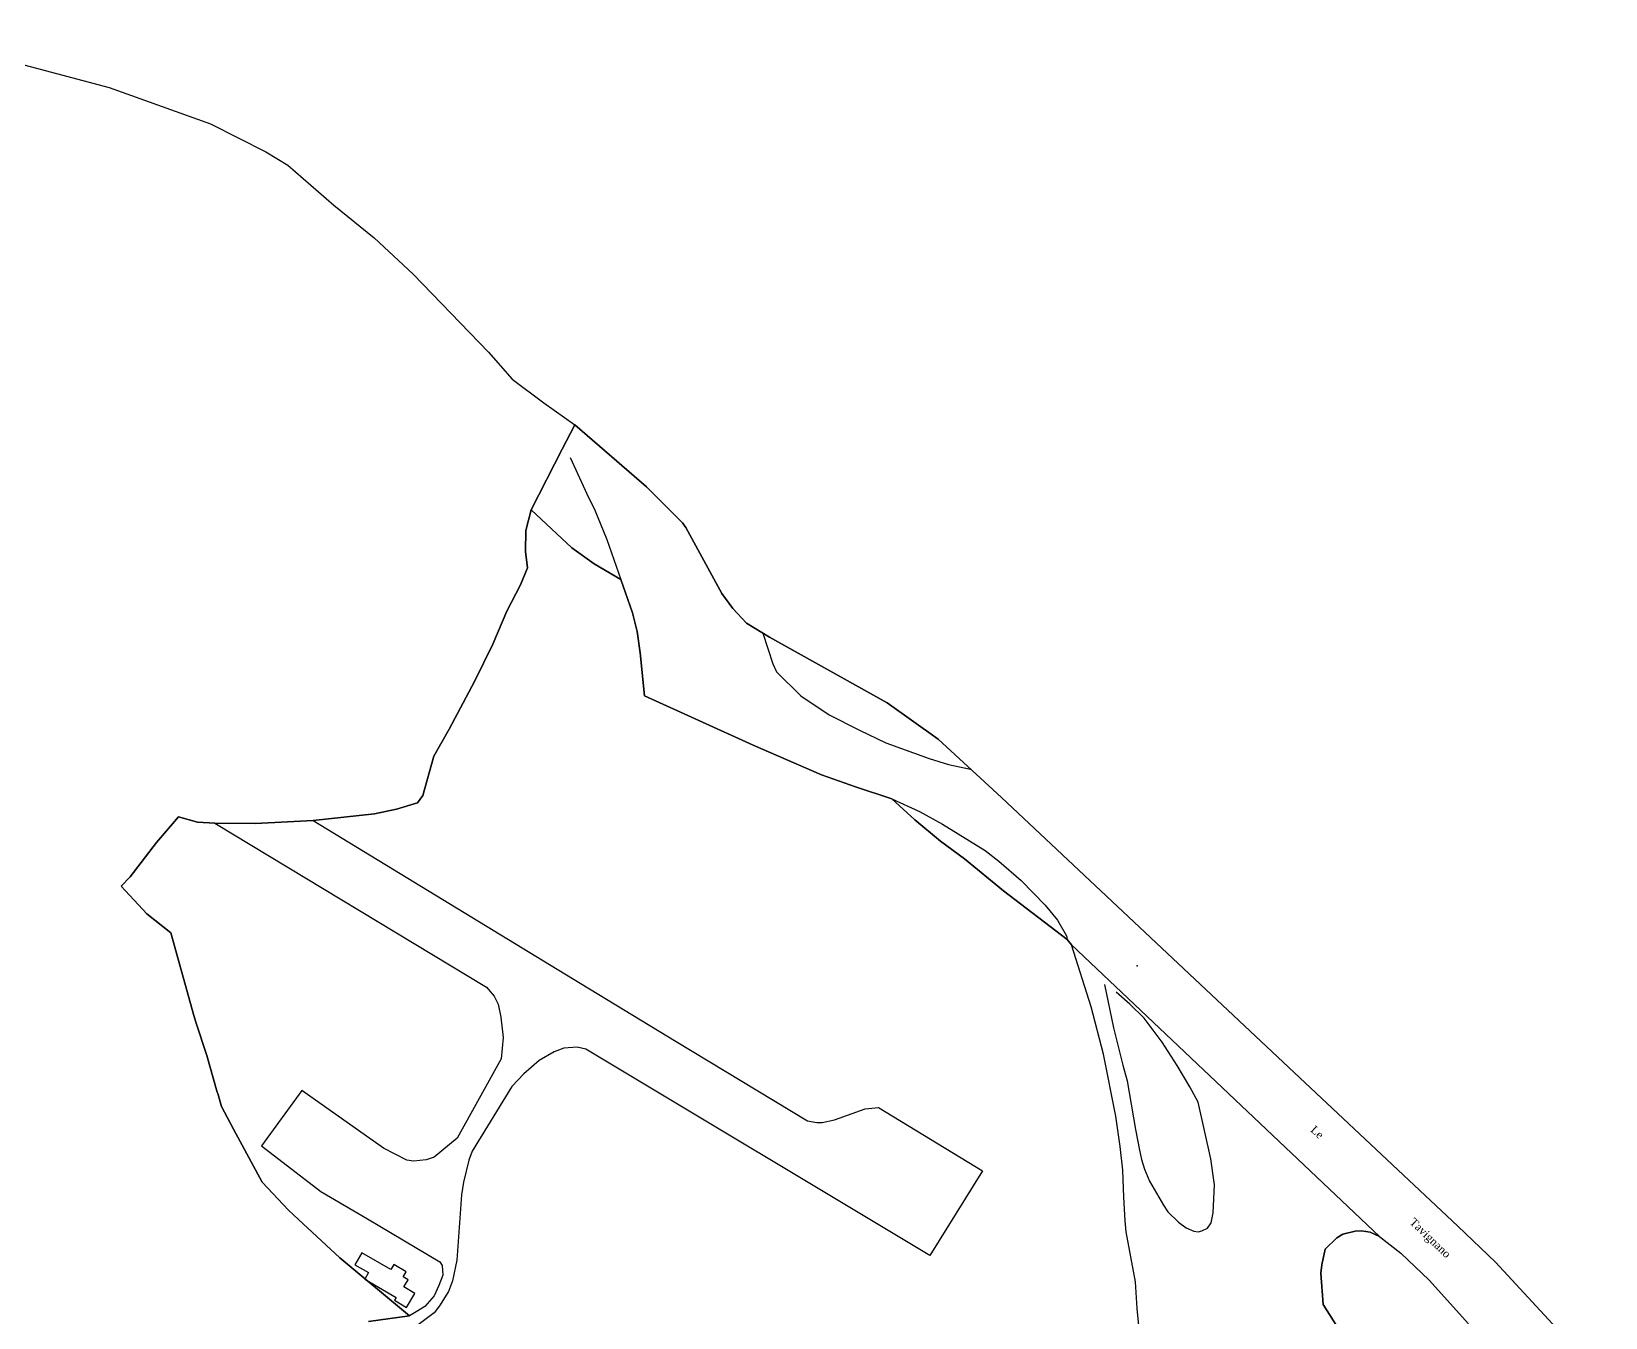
# Model space of a CAD drawing. Extents: x 1208104 to 1212743, y 6150498 to 6153217.
# Drawn here: x 1210873 to 1211463, y 6152178 to 6152660 of the extents above; entities that cross this region are included whole.
import ezdxf

# ---------------------------------------------------------------- set-up
doc = ezdxf.new("R2010")
doc.units = 0
doc.linetypes.add('CONTINU', pattern=[0])
doc.layers.get('0').update_dxf_attribs({"linetype": 'CONTINU'})
for name, color, linetype in [('1FLECHEFL', 7, 'CONTINU'), ('1LIEUDIT', 7, 'CONTINU'), ('1PARCELLE', 7, 'CONTINU'), ('1SECTION', 7, 'CONTINU'), ('1SUBDSECT', 7, 'CONTINU'), ('1TRONFLUV', 7, 'CONTINU'), ('3BATIDUR', 7, 'CONTINU'), ('3CHEMIN', 7, 'CONTINU'), ('3FISCLINE', 7, 'CONTINUOUS'), ('3TRONFLUVTEX', 7, 'CONTINU')]:
    doc.layers.add(name, color=color, linetype=linetype)
doc.styles.get("Standard").update_dxf_attribs({"font": 'Times New Roman'})

# ---------------------------------------------------------------- blocks, each defined once
blk = doc.blocks.new('FLECHRU1')
blk.add_point((0, 0))

msp = doc.modelspace()

# ---------------------------------------------------------------- linework, layer by layer
at = {"layer": '1LIEUDIT'}
msp.add_lwpolyline([(1210999.54, 6152176.05), (1211014.95, 6152178.18), (1210988.81, 6152199.99), (1210973.29, 6152214.32), (1210969.57, 6152217.82), (1210959.66, 6152228.39), (1210948.93, 6152248.21), (1210944.4, 6152256.72), (1210942.98, 6152261.56), (1210942.79, 6152262.04), (1210938.85, 6152275.87), (1210934.95, 6152287.95), (1210934.01, 6152290.89), (1210925.42, 6152321.9), (1210916.44, 6152328.97), (1210906.79, 6152339.43), (1210910.16, 6152342.92), (1210920.09, 6152355.82), (1210928.3, 6152365.38), (1210935.35, 6152363.33), (1210941.89, 6152363.06), (1210957.21, 6152362.93), (1210978.78, 6152364.01), (1211001.8, 6152366.54), (1211010.05, 6152368.22), (1211017.96, 6152370.64), (1211019.9, 6152373.38), (1211024.05, 6152388.16), (1211029.81, 6152398.27), (1211039.26, 6152416.19), (1211046.14, 6152430.18), (1211051.36, 6152442.52), (1211056.55, 6152452.37), (1211059.09, 6152458.77), (1211058.4, 6152464.98), (1211058.51, 6152472.86), (1211060.57, 6152480.57), (1211072.18, 6152503.27), (1211076.88, 6152512.48), (1211103.71, 6152489.19), (1211117.21, 6152475.63), (1211118.55, 6152473.89), (1211132.04, 6152449.12), (1211136.1, 6152443.49), (1211141.28, 6152438.05), (1211149.88, 6152432.74), (1211193.98, 6152408.13), (1211213.09, 6152394.49), (1211236.86, 6152372.59), (1211346.65, 6152269.54), (1211408.02, 6152211.87), (1211422.05, 6152198.35), (1211463.36, 6152153.66)], dxfattribs=at)
at = {"layer": '1PARCELLE'}
for points in [[(1211288.33, 6152174.55), (1211287.71, 6152180.91), (1211287.18, 6152190.92), (1211283.68, 6152209.7), (1211283.28, 6152213.79), (1211282.74, 6152222.71), (1211282.32, 6152232.9), (1211281.39, 6152241.71), (1211279.72, 6152253.1), (1211275.18, 6152276.34), (1211270.51, 6152294.14), (1211263.14, 6152317.43), (1211261.47, 6152319.42), (1211237.57, 6152337.64), (1211223, 6152349.57), (1211214.06, 6152356.22), (1211204.39, 6152364.29), (1211195.74, 6152372.1), (1211182.13, 6152376.65), (1211169.42, 6152381.16), (1211143.77, 6152392.33), (1211102.96, 6152410.78), (1211101.38, 6152426.86), (1211100.31, 6152434.85), (1211098.55, 6152441.92), (1211094.12, 6152454.45), (1211084.2, 6152460.3), (1211075.76, 6152466.35), (1211060.57, 6152480.57), (1211058.51, 6152472.86), (1211058.4, 6152464.98), (1211059.09, 6152458.77), (1211056.55, 6152452.37), (1211051.36, 6152442.52), (1211046.14, 6152430.18), (1211039.26, 6152416.19), (1211029.81, 6152398.27), (1211024.05, 6152388.16), (1211019.9, 6152373.38), (1211017.96, 6152370.64), (1211010.05, 6152368.22), (1211001.8, 6152366.54), (1210978.78, 6152364.01), (1210957.21, 6152362.93), (1210941.89, 6152363.06), (1210935.35, 6152363.33), (1210928.3, 6152365.38), (1210920.09, 6152355.82), (1210910.16, 6152342.92), (1210906.79, 6152339.43), (1210916.44, 6152328.97), (1210925.42, 6152321.9), (1210934.01, 6152290.89), (1210934.95, 6152287.95), (1210938.85, 6152275.87), (1210942.79, 6152262.04), (1210942.79, 6152262.04), (1210942.98, 6152261.56), (1210944.4, 6152256.72), (1210948.93, 6152248.21), (1210959.66, 6152228.39), (1210969.57, 6152217.82), (1210973.29, 6152214.32), (1210988.81, 6152199.99), (1211014.95, 6152178.18), (1210999.54, 6152176.05)], [(1211363.77, 6152172.61), (1211357.43, 6152182.47), (1211356.64, 6152194.18), (1211356.99, 6152197.34), (1211358.19, 6152203.15), (1211362.58, 6152207.5), (1211364.89, 6152208.87), (1211369.53, 6152209.93), (1211369.53, 6152209.93), (1211371.91, 6152210.11), (1211375.13, 6152209.6), (1211378.62, 6152207.96), (1211386.57, 6152201.67), (1211397.19, 6152191.62), (1211411.96, 6152175.17)]]:
    msp.add_lwpolyline(points, dxfattribs=at)
at = {"layer": '1SECTION'}
msp.add_lwpolyline([(1210823.22, 6152660), (1210902.28, 6152638.95), (1210940.29, 6152625.32), (1210960.97, 6152614.87), (1210969.31, 6152609.83), (1210986.55, 6152594.83), (1211001.64, 6152582.59), (1211016.22, 6152568.93), (1211044.57, 6152539.7), (1211053.41, 6152529.6), (1211065.28, 6152520.74), (1211076.88, 6152512.48), (1211103.71, 6152489.19), (1211117.21, 6152475.63), (1211118.55, 6152473.89), (1211132.04, 6152449.12), (1211136.1, 6152443.49), (1211141.28, 6152438.05), (1211149.88, 6152432.74), (1211193.98, 6152408.13), (1211213.09, 6152394.49), (1211236.86, 6152372.59), (1211346.65, 6152269.54), (1211408.02, 6152211.87), (1211422.05, 6152198.35), (1211463.36, 6152153.66)], dxfattribs=at)
at = {"layer": '1SUBDSECT'}
msp.add_lwpolyline([(1211463.36, 6152153.66), (1211422.05, 6152198.35), (1211408.02, 6152211.87), (1211346.65, 6152269.54), (1211236.86, 6152372.59), (1211213.09, 6152394.49), (1211193.98, 6152408.13), (1211149.88, 6152432.74), (1211141.28, 6152438.05), (1211136.1, 6152443.49), (1211132.04, 6152449.12), (1211118.55, 6152473.89), (1211117.21, 6152475.63), (1211103.71, 6152489.19), (1211076.88, 6152512.48), (1211076.88, 6152512.48), (1211072.18, 6152503.27), (1211060.57, 6152480.57), (1211058.51, 6152472.86), (1211058.4, 6152464.98), (1211059.09, 6152458.77), (1211056.55, 6152452.37), (1211051.36, 6152442.52), (1211046.14, 6152430.18), (1211039.26, 6152416.19), (1211029.81, 6152398.27), (1211024.05, 6152388.16), (1211019.9, 6152373.38), (1211017.96, 6152370.64), (1211010.05, 6152368.22), (1211001.8, 6152366.54), (1210978.78, 6152364.01), (1210957.21, 6152362.93), (1210941.89, 6152363.06), (1210935.35, 6152363.33), (1210928.3, 6152365.38), (1210920.09, 6152355.82), (1210910.16, 6152342.92), (1210906.79, 6152339.43), (1210916.44, 6152328.97), (1210925.42, 6152321.9), (1210934.01, 6152290.89), (1210934.95, 6152287.95), (1210938.85, 6152275.87), (1210942.79, 6152262.04), (1210942.98, 6152261.56), (1210944.4, 6152256.72), (1210948.93, 6152248.21), (1210959.66, 6152228.39), (1210969.57, 6152217.82), (1210973.29, 6152214.32), (1210988.81, 6152199.99), (1211014.95, 6152178.18), (1210999.54, 6152176.05)], dxfattribs=at)
at = {"layer": '1TRONFLUV'}
for points in [[(1211463.36, 6152153.66), (1211422.05, 6152198.35), (1211408.02, 6152211.87), (1211346.65, 6152269.54), (1211236.86, 6152372.59), (1211213.09, 6152394.49), (1211193.98, 6152408.13), (1211149.88, 6152432.74), (1211141.28, 6152438.05), (1211136.1, 6152443.49), (1211132.04, 6152449.12), (1211118.55, 6152473.89), (1211117.21, 6152475.63), (1211103.71, 6152489.19), (1211076.88, 6152512.48), (1211072.18, 6152503.27), (1211060.57, 6152480.57), (1211075.76, 6152466.35), (1211084.2, 6152460.3), (1211094.12, 6152454.45), (1211098.55, 6152441.92), (1211100.31, 6152434.85), (1211101.38, 6152426.86), (1211102.96, 6152410.78), (1211143.77, 6152392.33), (1211169.42, 6152381.16), (1211182.13, 6152376.65), (1211195.74, 6152372.1), (1211204.39, 6152364.29), (1211214.06, 6152356.22), (1211223, 6152349.57), (1211237.57, 6152337.64), (1211261.47, 6152319.42), (1211263.14, 6152317.43), (1211378.62, 6152207.96), (1211386.57, 6152201.67), (1211397.19, 6152191.62), (1211411.96, 6152175.17)], [(1211288.33, 6152174.55), (1211287.71, 6152180.91), (1211287.18, 6152190.92), (1211283.68, 6152209.7), (1211283.28, 6152213.79), (1211282.74, 6152222.71), (1211282.32, 6152232.9), (1211281.39, 6152241.71), (1211279.72, 6152253.1), (1211275.18, 6152276.34), (1211270.51, 6152294.14), (1211263.14, 6152317.43), (1211378.62, 6152207.96), (1211375.13, 6152209.6), (1211371.91, 6152210.11), (1211369.53, 6152209.93), (1211364.89, 6152208.87), (1211362.58, 6152207.5), (1211358.19, 6152203.15), (1211356.99, 6152197.34), (1211356.64, 6152194.18), (1211357.43, 6152182.47), (1211363.77, 6152172.61)]]:
    msp.add_lwpolyline(points, dxfattribs=at)
at = {"layer": '3BATIDUR'}
msp.add_lwpolyline([(1210994.46, 6152197.39), (1210999.55, 6152194.4), (1210998.11, 6152191.97), (1211009.84, 6152185.09), (1211009.24, 6152184.05), (1211013.82, 6152181.36), (1211016.9, 6152186.61), (1211012.76, 6152189.04), (1211014.34, 6152191.74), (1211012.55, 6152192.78), (1211013.69, 6152194.73), (1211009.03, 6152197.47), (1211007.89, 6152195.52), (1210997.06, 6152201.86), (1210994.46, 6152197.39)], close=True, dxfattribs=at)
at = {"layer": '3CHEMIN'}
for points in [[(1210941.89, 6152363.06), (1211043.75, 6152301.46), (1211046.67, 6152298.13), (1211048.1, 6152295.1), (1211049.18, 6152290.29), (1211050.07, 6152282.58), (1211049.27, 6152274.64), (1211032.72, 6152244.9), (1211024.21, 6152237.77), (1211021.2, 6152236.77), (1211016.39, 6152236.2), (1211013.86, 6152236.61), (1211005.1, 6152241.04), (1210974.49, 6152262.76), (1210959.45, 6152241.98), (1210981.68, 6152224.9), (1210999.15, 6152214.62), (1211026.24, 6152198.5), (1211027.14, 6152197.12), (1211027.42, 6152193.44), (1211025.86, 6152189.52), (1211024.11, 6152185.64), (1211020.66, 6152181.66), (1211018, 6152180.07), (1211014.95, 6152178.18)], [(1210978.78, 6152364.01), (1211076.07, 6152304.73), (1211114.9, 6152281.17), (1211164.16, 6152251.35), (1211167.6, 6152250.66), (1211169.67, 6152250.78), (1211174.25, 6152251.74), (1211185.76, 6152255.88), (1211190.76, 6152256.4), (1211229.75, 6152232.63), (1211210, 6152200.85), (1211081.06, 6152278.19), (1211077.8, 6152278.97), (1211072.76, 6152278.55), (1211069.12, 6152277.27), (1211063.55, 6152273.97), (1211057.8, 6152269.01), (1211053.32, 6152264.27), (1211038.46, 6152239.91), (1211037.13, 6152236.64), (1211035.12, 6152228.31), (1211034.45, 6152223.63), (1211032.61, 6152199.1), (1211031.08, 6152191.37), (1211029.51, 6152187.31), (1211026.2, 6152181.91), (1211024.1, 6152179.32), (1211018.2, 6152174.85)]]:
    msp.add_lwpolyline(points, dxfattribs=at)
at = {"layer": '3FISCLINE'}
for points in [[(1211075.14, 6152500.22), (1211082.18, 6152484.91), (1211084.19, 6152481.1), (1211088.9, 6152469.46), (1211094.12, 6152454.45)], [(1211147.43, 6152434.26), (1211151.19, 6152422.78), (1211152.56, 6152419.77), (1211161.64, 6152410.73), (1211172.32, 6152403.66), (1211183.69, 6152397.9), (1211193.55, 6152393.14), (1211209.81, 6152387.31), (1211217.06, 6152384.97), (1211225.25, 6152383.29)], [(1211195.74, 6152372.1), (1211206.12, 6152367.34), (1211214.78, 6152362.64), (1211230.78, 6152352.7), (1211235.85, 6152348.73), (1211244.28, 6152341.45), (1211253.29, 6152332.29), (1211257.84, 6152326.59), (1211261.23, 6152320.7), (1211261.47, 6152319.42)], [(1211275.46, 6152302.48), (1211278.91, 6152286.22), (1211282.34, 6152272.27), (1211284.02, 6152266.36), (1211287.11, 6152248.09), (1211288.62, 6152240.35), (1211289.42, 6152236.79), (1211290.48, 6152233.26), (1211292.39, 6152228.66), (1211297.58, 6152219.72), (1211299.28, 6152217.18), (1211303.26, 6152213.29), (1211306.18, 6152211.26), (1211309, 6152209.97), (1211310.66, 6152209.73), (1211311.97, 6152210.09), (1211314.08, 6152211.08), (1211315.49, 6152213.05), (1211316.21, 6152216.8), (1211316.69, 6152227.37), (1211315.34, 6152237.05), (1211310.68, 6152258.37), (1211307.55, 6152264.06), (1211302.76, 6152272.08), (1211297.17, 6152280.81), (1211290.36, 6152289.82), (1211285.04, 6152295.12), (1211279.92, 6152299.64)]]:
    msp.add_lwpolyline(points, dxfattribs=at)

# ---------------------------------------------------------------- block references
at = {"layer": '1FLECHEFL', "rotation": 316.2}
msp.add_blockref('FLECHRU1', (1211287.76, 6152309.48), dxfattribs=at)

# ---------------------------------------------------------------- texts
at = {"layer": '3TRONFLUVTEX'}
for s, rotation, p in [('Le', 317.1, (1211352.5, 6152247.64)), ('Tavignano', 316.2, (1211389.64, 6152213.06))]:
    msp.add_text(s, height=3, rotation=rotation, dxfattribs=at).set_placement(p)

doc.saveas('drawing.dxf')
